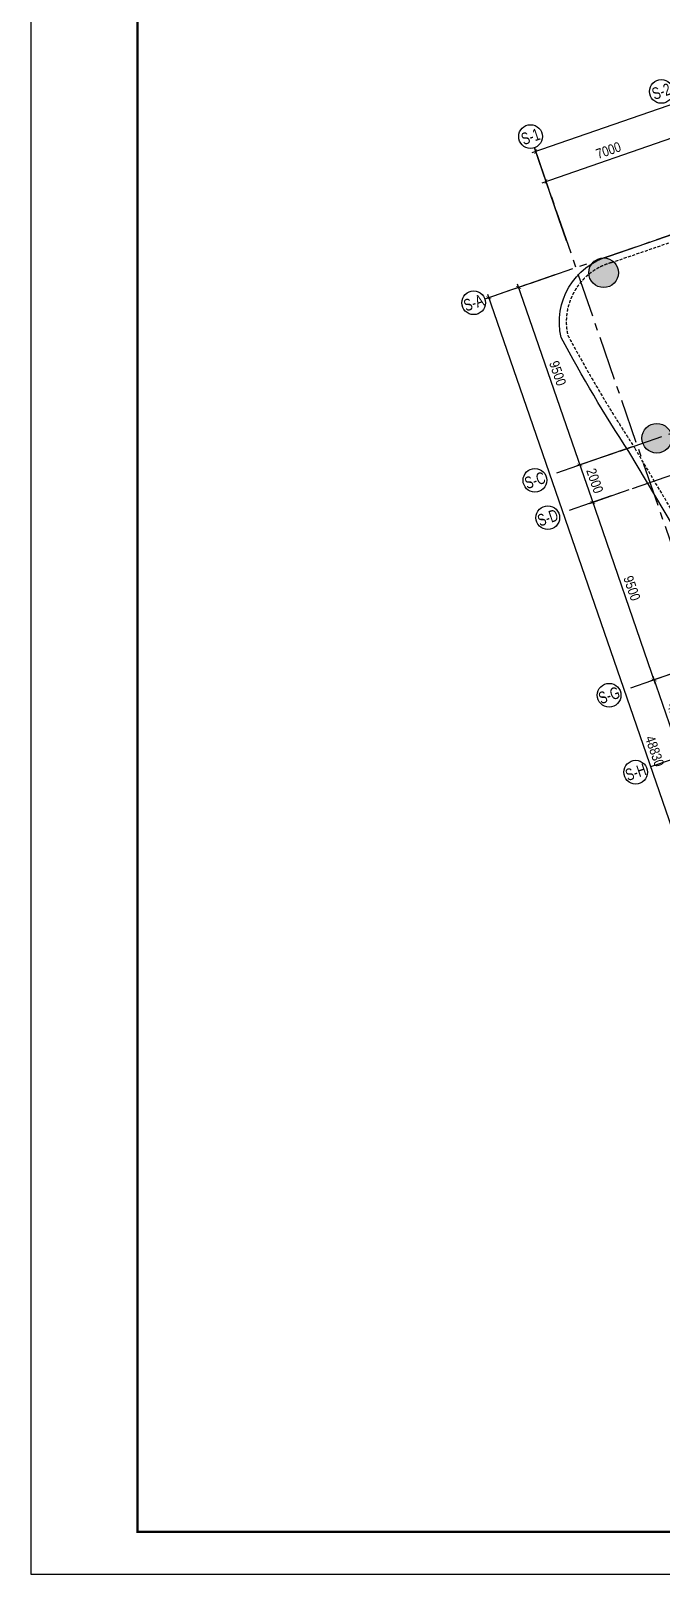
# Model space of a CAD drawing. Header units: millimetres. Extents: x -340714 to 2967022, y -655653 to 62.
# Drawn here: x 1040309 to 1072201, y -366824 to -288770 of the extents above; entities that cross this region are included whole.
import ezdxf
from ezdxf.enums import TextEntityAlignment as Align

# ---------------------------------------------------------------- set-up
doc = ezdxf.new("R2010")
doc.units = ezdxf.units.MM
doc.header["$LTSCALE"] = 100
doc.header["$PDMODE"] = 32
doc.header["$PDSIZE"] = 2.5
doc.linetypes.add('CENTER2', pattern=[1.125, 0.75, -0.125, 0.125, -0.125])
doc.linetypes.add('DASHED', pattern=[4.5, 3, -1.5])
for name, color, linetype in [('A-GLAZ', 135, 'Continuous'), ('ccu11-Dim', 8, 'Continuous'), ('ccu11-Khuat', 9, 'DASHED'), ('ccu11-Thay', 7, 'Continuous'), ('ccu12-Hatch', 250, 'Continuous'), ('ccu12-Truc', 13, 'CENTER2'), ('KC-Betong', 6, 'Continuous'), ('KC2-DIM', 251, 'Continuous'), ('KT-Dim', 8, 'Continuous'), ('Xref_ST_MBDV Cot vach 30.7.2022|Xref_ST_MBDV Cot vach 30.7.2022|Xref_ST_MBDV Cot vach 30.7.2022|Xref_ST_MBDV Cot vach 30.7.2022|A-GRID-SYM', 50, 'Continuous')]:
    doc.layers.add(name, color=color, linetype=linetype)
doc.layers.add('KT-Net thay', color=7, linetype='Continuous', lineweight=15)
doc.styles.add('Arial Narrow', font='ARIALN.TTF')
doc.styles.add('HBA-Text', font='GOTHIC.TTF')
doc.dimstyles.new('ccu12-200', dxfattribs={"dimscale": 200, "dimtxt": 2.5, "dimasz": 1, "dimexe": 1, "dimexo": 2, "dimgap": 1, "dimtad": 1, "dimdec": 0, "dimrnd": 5, "dimdsep": 46, "dimtxsty": 'Arial Narrow', "dimblk": 'ARCHTICK', "dimcen": -1, "dimdle": 1, "dimclrd": 256, "dimclre": 256, "dimclrt": 3, "dimadec": 0, "dimazin": 2, "dimtfac": 0.1, "dimtdec": 0, "dimtmove": 0, "dimatfit": 1, "dimldrblk": 'ARCHTICK', "dimfxl": 1, "dimtvp": 0.833333, "dimtolj": 1, "dimtzin": 12, "dimarcsym": 0})

# ---------------------------------------------------------------- blocks, each defined once
blk = doc.blocks.new('Khung ten_A1', base_point=(-3406704, 253379))
at = {"layer": 'Defpoints', "color": 1}
blk.add_lwpolyline([(84100, 0), (84100, 59471), (0, 59471), (0, 0)], close=True, dxfattribs=at)
at = {"layer": 'KT-Net thay', "const_width": 60}
blk.add_lwpolyline([(2700, 1071), (83100, 1071), (83100, 58471), (2700, 58471)], close=True, dxfattribs=at)
blk = doc.blocks.new('_ARCHTICK')
at = {"color": 0, "linetype": 'ByBlock', "const_width": 0.15}
blk.add_lwpolyline([(-0.5, -0.5), (0.5, 0.5)], dxfattribs=at)
blk = doc.blocks.new('*D1050')
at = {"layer": 'Defpoints', "color": 0, "transparency": 16777216}
for p in [(308279, -57856, 0), (312200, -66552, 0), (309168, -67599)]:
    blk.add_point(p, dxfattribs=at)
at = {"layer": 'KT-Dim', "lineweight": -2, "transparency": 16777216}
for p, q in [((307901, -57986), (305879, -58684)), ((306003, -58430), (309233, -67788)), ((311822, -66683), (308979, -67664))]:
    blk.add_line(p, q, dxfattribs=at)
at = {"layer": 'KT-Dim', "lineweight": -2, "transparency": 16777216, "xscale": 200, "yscale": 200, "zscale": 200}
for p, rotation in [((306068, -58619), 109.0471379637702), ((309168, -67599), 289.0471379637702)]:
    blk.add_blockref('_ARCHTICK', p, dxfattribs=dict(at, rotation=rotation))
at = {"layer": 'KT-Dim', "color": 3, "transparency": 16777216, "insert": (308048, -62961), "char_height": 500, "attachment_point": 5, "rotation": 289.04714, "style": 'Arial Narrow'}
blk.add_mtext('\\A1;9500', dxfattribs=at)
blk = doc.blocks.new('*D1051')
at = {"layer": 'Defpoints', "color": 0, "transparency": 16777216}
for p in [(312032, -68726, 0), (315815, -77470), (312921, -78469)]:
    blk.add_point(p, dxfattribs=at)
at = {"layer": 'KT-Dim', "lineweight": -2, "transparency": 16777216}
for p, q in [((311654, -68857), (309632, -69555)), ((309756, -69300), (312986, -78659)), ((315437, -77601), (312732, -78535))]:
    blk.add_line(p, q, dxfattribs=at)
at = {"layer": 'KT-Dim', "lineweight": -2, "transparency": 16777216, "xscale": 200, "yscale": 200, "zscale": 200}
for p, rotation in [((309821, -69489), 109.0471379637702), ((312921, -78469), 289.0471379637702)]:
    blk.add_blockref('_ARCHTICK', p, dxfattribs=dict(at, rotation=rotation))
at = {"layer": 'KT-Dim', "color": 3, "transparency": 16777216, "insert": (311801, -73831), "char_height": 500, "attachment_point": 5, "rotation": 289.04714, "style": 'Arial Narrow'}
blk.add_mtext('\\A1;9500', dxfattribs=at)
blk = doc.blocks.new('*D1052')
at = {"layer": 'Defpoints', "color": 0, "transparency": 16777216}
for p in [(311379, -66836, 0), (312032, -68726, 0), (309821, -69489)]:
    blk.add_point(p, dxfattribs=at)
at = {"layer": 'KT-Dim', "lineweight": -2, "transparency": 16777216}
for p, q in [((311001, -66966), (308979, -67664)), ((309103, -67410), (309886, -69678)), ((311654, -68857), (309632, -69555))]:
    blk.add_line(p, q, dxfattribs=at)
at = {"layer": 'KT-Dim', "lineweight": -2, "transparency": 16777216, "xscale": 200, "yscale": 200, "zscale": 200}
for p, rotation in [((309168, -67599), 109.0471379637702), ((309821, -69489), 289.0471379637702)]:
    blk.add_blockref('_ARCHTICK', p, dxfattribs=dict(at, rotation=rotation))
at = {"layer": 'KT-Dim', "color": 3, "transparency": 16777216, "insert": (309925, -68396), "char_height": 500, "attachment_point": 5, "rotation": 289.04714, "style": 'Arial Narrow'}
blk.add_mtext('\\A1;2000', dxfattribs=at)
blk = doc.blocks.new('GRID-SYM-flat-103')
at = {"layer": 'Xref_ST_MBDV Cot vach 30.7.2022|Xref_ST_MBDV Cot vach 30.7.2022|Xref_ST_MBDV Cot vach 30.7.2022|Xref_ST_MBDV Cot vach 30.7.2022|A-GRID-SYM'}
blk.add_circle((0, 0, 0), 900, dxfattribs=at)
at = {"layer": 'Xref_ST_MBDV Cot vach 30.7.2022|Xref_ST_MBDV Cot vach 30.7.2022|Xref_ST_MBDV Cot vach 30.7.2022|Xref_ST_MBDV Cot vach 30.7.2022|A-GRID-SYM', "style": 'HBA-Text'}
blk.add_attdef('GRID', text='', height=900, rotation=19.04714, dxfattribs=at).set_placement((0, 0, 0), align=Align.MIDDLE_CENTER)
blk = doc.blocks.new('*D1013')
at = {"layer": 'Defpoints', "color": 0, "transparency": 16777216}
for p in [(306861, -58345, 0), (323836, -104143), (320491, -105298)]:
    blk.add_point(p, dxfattribs=at)
at = {"layer": 'KT-Dim', "lineweight": -2, "transparency": 16777216}
for p, q in [((306483, -58476), (304366, -59206)), ((304490, -58952), (320556, -105487)), ((323458, -104273), (320302, -105363))]:
    blk.add_line(p, q, dxfattribs=at)
at = {"layer": 'KT-Dim', "lineweight": -2, "transparency": 16777216, "xscale": 200, "yscale": 200, "zscale": 200}
for p, rotation in [((304555, -59141), 109.0471379637702), ((320491, -105298), 289.0471379637702)]:
    blk.add_blockref('_ARCHTICK', p, dxfattribs=dict(at, rotation=rotation))
at = {"layer": 'KT-Dim', "color": 3, "transparency": 16777216, "insert": (312954, -82071), "char_height": 500, "attachment_point": 5, "rotation": 289.04714, "style": 'Arial Narrow'}
blk.add_mtext('\\A1;48830', dxfattribs=at)
blk = doc.blocks.new('*D1014')
at = {"layer": 'Defpoints', "color": 0, "transparency": 16777216}
for p in [(315132, -77706, 0), (316470, -81582, 0), (314259, -82345)]:
    blk.add_point(p, dxfattribs=at)
at = {"layer": 'KT-Dim', "lineweight": -2, "transparency": 16777216}
for p, q in [((314754, -77837), (312732, -78535)), ((312856, -78280), (314324, -82534)), ((316092, -81712), (314070, -82410))]:
    blk.add_line(p, q, dxfattribs=at)
at = {"layer": 'KT-Dim', "lineweight": -2, "transparency": 16777216, "xscale": 200, "yscale": 200, "zscale": 200}
for p, rotation in [((312921, -78469), 109.0471379637702), ((314259, -82345), 289.0471379637702)]:
    blk.add_blockref('_ARCHTICK', p, dxfattribs=dict(at, rotation=rotation))
at = {"layer": 'KT-Dim', "color": 3, "transparency": 16777216, "insert": (314021, -80259), "char_height": 500, "attachment_point": 5, "rotation": 289.04714, "style": 'Arial Narrow'}
blk.add_mtext('\\A1;4100', dxfattribs=at)
blk = doc.blocks.new('*D1019')
at = {"layer": 'Defpoints', "color": 0, "transparency": 16777216}
for p in [(363163, -37115), (306934, -51743), (308410, -56019, 0)]:
    blk.add_point(p, dxfattribs=at)
at = {"layer": 'KT-Dim', "lineweight": -2, "transparency": 16777216}
for p, q in [((361876, -32774), (306745, -51809)), ((363033, -36737), (361622, -32650)), ((308280, -55641), (306869, -51554))]:
    blk.add_line(p, q, dxfattribs=at)
at = {"layer": 'KT-Dim', "lineweight": -2, "transparency": 16777216, "xscale": 200, "yscale": 200, "zscale": 200}
for p, rotation in [((361687, -32839), 19.0477163778953), ((306934, -51743), 199.0477163778953)]:
    blk.add_blockref('_ARCHTICK', p, dxfattribs=dict(at, rotation=rotation))
at = {"layer": 'KT-Dim', "color": 3, "transparency": 16777216, "insert": (334162, -41861), "char_height": 500, "attachment_point": 5, "rotation": 19.04772, "style": 'Arial Narrow'}
blk.add_mtext('\\A1;57925', dxfattribs=at)
blk = doc.blocks.new('*D1020')
at = {"layer": 'Defpoints', "color": 0, "transparency": 16777216}
for p in [(314073, -50971), (315243, -54360), (308626, -56644)]:
    blk.add_point(p, dxfattribs=at)
at = {"layer": 'KT-Dim', "lineweight": -2, "transparency": 16777216}
for p, q in [((307267, -53321), (314262, -50906)), ((315112, -53982), (314007, -50782)), ((308495, -56266), (307391, -53067))]:
    blk.add_line(p, q, dxfattribs=at)
at = {"layer": 'KT-Dim', "lineweight": -2, "transparency": 16777216, "xscale": 200, "yscale": 200, "zscale": 200}
for p, rotation in [((314073, -50971), 19.04713796363416), ((307456, -53256), 199.0471379636342)]:
    blk.add_blockref('_ARCHTICK', p, dxfattribs=dict(at, rotation=rotation))
at = {"layer": 'KT-Dim', "color": 3, "transparency": 16777216, "insert": (310616, -51683), "char_height": 500, "attachment_point": 5, "rotation": 19.04714, "style": 'Arial Narrow'}
blk.add_mtext('\\A1;7000', dxfattribs=at)
blk = doc.blocks.new('MBDVCOTVACH-T2-T6-PN')
at = {"layer": 'ccu12-Hatch', "ltscale": 0.5}
h = blk.add_hatch(dxfattribs=at)
h.set_pattern_fill('BETONG', color=256, scale=50, pattern_type=2)
h.set_pattern_definition([(0, (-1923553.4, 300749.45), (0, 259.80762), [6.25, -143.75]), (0, (-1923553.4, 300760.28), (0, 259.80762), [6.25, -143.75]), (120, (-1923553.4, 300749.45), (-225, -129.90381), [6.25, -143.75]), (120, (-1923544.03, 300754.87), (-225, -129.90381), [6.25, -143.75]), (0, (-1923478.4, 300879.36), (0, 259.80762), [6.25, -143.75]), (0, (-1923478.4, 300890.18), (0, 259.80762), [6.25, -143.75]), (120, (-1923478.4, 300879.36), (-225, -129.90381), [6.25, -143.75]), (120, (-1923469.03, 300884.77), (-225, -129.90381), [6.25, -143.75]), (60, (-1923547.16, 300749.45), (-225, 129.90381), [6.25, -143.75]), (60, (-1923556.53, 300754.87), (-225, 129.90381), [6.25, -143.75]), (60, (-1923472.16, 300619.55), (-225, 129.90381), [6.25, -143.75]), (60, (-1923481.53, 300624.96), (-225, 129.90381), [6.25, -143.75]), (45, (-1923553.41, 300749.454), (-53.0330086, 53.0330086), []), (50, (-1923553.4, 300749.45), (358.63009, -31.376067), [37.5, -412.5]), (355, (-1923553.4, 300749.45), (-69.37567, 376.09607), [30, -330]), (100.4514, (-1923523.52, 300746.84), (289.25469, 344.71977), [31.870095, -350.571056]), (46.1842, (-1923553.4, 300849.45), (533.62052, -82.75951), [56.25, -618.75]), (96.6356, (-1923508.94, 300842.56), (467.33135, 487.05894), [47.80514, -525.8565]), (351.1842, (-1923553.4, 300849.45), (467.33097, 487.0593), [45, -495]), (21, (-1923503.4, 300824.45), (298.453526, -201.309445), [37.5, -412.5]), (326, (-1923503.4, 300824.45), (121.657666, 362.57502), [30, -330]), (71.4514, (-1923478.54, 300807.68), (420.111314, 161.26525), [31.870095, -350.571056]), (37.5, (-1923553.41, 300749.45), (6.079928, 166.446927), [0, -326, 0, -335, 0, -331.25]), (7.5, (-1923553.4, 300749.45), (131.534769, 197.205856), [0, -191, 0, -318.5, 0, -126.25]), (327.5, (-1923664.9, 300749.45), (266.911218, -11.277436), [0, -125, 0, -390, 0, -517.5]), (317.5, (-1923714.9, 300749.45), (291.593085, 50.05249), [0, -162.5, 0, -259, 0, -367.5])])
edge = h.paths.add_edge_path()
edge.add_arc((4098, -8624), 750, 0, 360)
edge = h.paths.add_edge_path()
edge.add_arc((1410, -254), 750, 0, 360)
edge = h.paths.add_edge_path()
edge.add_arc((101637, -32127), 750, 0, 360)
edge = h.paths.add_edge_path()
edge.add_arc((54389, -32052), 750, 0, 360)
at = {"layer": 'KC-Betong', "ltscale": 0.5}
for centre in [(1410, -254), (4098, -8624, -3)]:
    blk.add_circle(centre, 750, dxfattribs=at)
blk = doc.blocks.new('MBKC-T2-PN')
at = {"layer": 'ccu11-Khuat', "ltscale": 0.5, "elevation": 0}
blk.add_lwpolyline([(57387, -12930), (65795, -10027, 0.260495), (69737, -12427), (99368, -12427, -0.260985), (101895, -14307), (105249, -29867, -0.450431), (100590, -35327), (55456, -35327, -0.327038), (50923, -31998), (46413, -18965, 0.427604), (30446, -12505), (12824, -18584, -0.131558), (10226, -18474), (9061, -18020, -0.184676), (7455, -16623), (2977, -9107, -0.022026), (-407, -3413, -0.399242), (1801, 257), (31224, 10401, -0.120384), (42573, 11719), (58380, 7611, -0.225825), (60186, 5977), (62086, 488), (51857, -3043)], format="xyb", dxfattribs=at)
at = {"layer": 'ccu11-Thay', "elevation": 0}
blk.add_lwpolyline([(31107, 10731, -0.12058), (42639, 12064), (58474, 7948, -0.227239), (60514, 6101), (65879, -9406, 0.290863), (69743, -12077), (99390, -12077, -0.265528), (102229, -14199), (105594, -29805, -0.451371), (100593, -35677), (55455, -35677, -0.326781), (50591, -32108), (46085, -19087, 0.427811), (30575, -12830), (12920, -18922, -0.133076), (10109, -18804), (8937, -18348, -0.183721), (7151, -16795), (2680, -9293, -0.022157), (-738, -3537, -0.402449), (1697, 591), (31107, 10731)], format="xyb", dxfattribs=at)
blk = doc.blocks.new('Grid-ST-flat-3')
at = {"layer": 'ccu12-Truc', "ltscale": 30}
for p, q in [((369404.7, -36752.1), (304555.5, -59141.2)), ((306868.6, -51554.5), (325957.9, -106846)), ((348389.9, -54057.7), (307655.7, -68121.1)), ((349042.6, -55948.2), (308308.4, -70011.6)), ((377595.9, -60477.9), (312746.7, -82867)), ((352142.8, -64928.1), (311408.7, -78991.5))]:
    blk.add_line(p, q, dxfattribs=at)
at = {"layer": 'KT-Dim'}
ref = blk.add_blockref('GRID-SYM-flat-103', (313289.5, -48702.9, 0), dxfattribs=dict(at, xscale=0.6666666666666666, yscale=0.6666666666666666, zscale=0.6666666666666666))
ref.add_attrib('GRID', 'S-2', dxfattribs={"layer": 'Xref_ST_MBDV Cot vach 30.7.2022|Xref_ST_MBDV Cot vach 30.7.2022|Xref_ST_MBDV Cot vach 30.7.2022|Xref_ST_MBDV Cot vach 30.7.2022|A-GRID-SYM', "height": 600, "rotation": 19.047138, "style": 'HBA-Text', "width": 0.75}).set_placement((313289.5, -48702.9, 0), align=Align.MIDDLE_CENTER)
ref = blk.add_blockref('GRID-SYM-flat-103', (306672.8, -50987.3, 0), dxfattribs=dict(at, xscale=0.6666666666666666, yscale=0.6666666666666666, zscale=0.6666666666666666))
ref.add_attrib('GRID', 'S-1', dxfattribs={"layer": 'Xref_ST_MBDV Cot vach 30.7.2022|Xref_ST_MBDV Cot vach 30.7.2022|Xref_ST_MBDV Cot vach 30.7.2022|Xref_ST_MBDV Cot vach 30.7.2022|A-GRID-SYM', "height": 600, "rotation": 19, "style": 'HBA-Text', "width": 0.75}).set_placement((306672.8, -50987.3, 0), align=Align.MIDDLE_CENTER)
ref = blk.add_blockref('GRID-SYM-flat-103', (303795.5, -59391.2, 0), dxfattribs=dict(at, xscale=0.6666666666666666, yscale=0.6666666666666666, zscale=0.6666666666666666))
ref.add_attrib('GRID', 'S-A', dxfattribs={"layer": 'Xref_ST_MBDV Cot vach 30.7.2022|Xref_ST_MBDV Cot vach 30.7.2022|Xref_ST_MBDV Cot vach 30.7.2022|Xref_ST_MBDV Cot vach 30.7.2022|A-GRID-SYM', "height": 600, "rotation": 19, "style": 'HBA-Text', "width": 0.75}).set_placement((303795.5, -59391.2, 0), align=Align.MIDDLE_CENTER)
ref = blk.add_blockref('GRID-SYM-flat-103', (306896, -68371.6, 0), dxfattribs=dict(at, xscale=0.6666666666666666, yscale=0.6666666666666666, zscale=0.6666666666666666))
ref.add_attrib('GRID', 'S-C', dxfattribs={"layer": 'Xref_ST_MBDV Cot vach 30.7.2022|Xref_ST_MBDV Cot vach 30.7.2022|Xref_ST_MBDV Cot vach 30.7.2022|Xref_ST_MBDV Cot vach 30.7.2022|A-GRID-SYM', "height": 600, "rotation": 19, "style": 'HBA-Text', "width": 0.75}).set_placement((306896, -68371.6, 0), align=Align.MIDDLE_CENTER)
ref = blk.add_blockref('GRID-SYM-flat-103', (307546.1, -70262.4, 0), dxfattribs=dict(at, xscale=0.6666666666666666, yscale=0.6666666666666666, zscale=0.6666666666666666))
ref.add_attrib('GRID', 'S-D', dxfattribs={"layer": 'Xref_ST_MBDV Cot vach 30.7.2022|Xref_ST_MBDV Cot vach 30.7.2022|Xref_ST_MBDV Cot vach 30.7.2022|Xref_ST_MBDV Cot vach 30.7.2022|A-GRID-SYM', "height": 600, "rotation": 19, "style": 'HBA-Text', "width": 0.75}).set_placement((307546.1, -70262.4, 0), align=Align.MIDDLE_CENTER)
ref = blk.add_blockref('GRID-SYM-flat-103', (310649, -79241.9, 0), dxfattribs=dict(at, xscale=0.6666666666666666, yscale=0.6666666666666666, zscale=0.6666666666666666))
ref.add_attrib('GRID', 'S-G', dxfattribs={"layer": 'Xref_ST_MBDV Cot vach 30.7.2022|Xref_ST_MBDV Cot vach 30.7.2022|Xref_ST_MBDV Cot vach 30.7.2022|Xref_ST_MBDV Cot vach 30.7.2022|A-GRID-SYM', "height": 600, "rotation": 19, "style": 'HBA-Text', "width": 0.75}).set_placement((310649, -79241.9, 0), align=Align.MIDDLE_CENTER)
ref = blk.add_blockref('GRID-SYM-flat-103', (311992.9, -83134.8, 0), dxfattribs=dict(at, xscale=0.6666666666666666, yscale=0.6666666666666666, zscale=0.6666666666666666))
ref.add_attrib('GRID', 'S-H', dxfattribs={"layer": 'Xref_ST_MBDV Cot vach 30.7.2022|Xref_ST_MBDV Cot vach 30.7.2022|Xref_ST_MBDV Cot vach 30.7.2022|Xref_ST_MBDV Cot vach 30.7.2022|A-GRID-SYM', "height": 600, "rotation": 19, "style": 'HBA-Text', "width": 0.75}).set_placement((311992.9, -83134.8, 0), align=Align.MIDDLE_CENTER)
dim = blk.add_aligned_dim(p1=(363163.5, -37115.1), p2=(308410.2, -56019.2, 0), distance=-4523.4, dimstyle='ccu12-200', dxfattribs=at)
dim.commit()
dim.dimension.update_dxf_attribs({"geometry": '*D1019', "text_midpoint": (334162.1, -41861.1)})
for base, p1, p2, angle, picture, middle in [((314072.8, -50971.5), (308625.8, -56644.1), (315242.5, -54359.7), 19.047138, '*D1020', (310615.8, -51683.3)), ((320490.9, -105297.8, 0), (306860.8, -58345.3), (323836, -104142.9, 0), 109.047138, '*D1013', (312953.5, -82070.9, 0)), ((309168.2, -67599.1, 0), (308278.7, -57855.8), (312200.2, -66552.3), 109.047138, '*D1050', (308048.4, -62960.5, 0)), ((309820.8, -69489.4, 0), (311378.9, -66835.7, 0), (312031.6, -68726.2, 0), 109.047138, '*D1052', (309924.8, -68395.6, 0)), ((312921.2, -78469.5, 0), (312031.6, -68726.2, 0), (315815.2, -77470.3, 0), 109.047138, '*D1051', (311801.4, -73830.9, 0)), ((314259.2, -82345, 0), (315132, -77706.2, 0), (316470, -81581.7), 109.047138, '*D1014', (314020.5, -80258.6, 0))]:
    dim = blk.add_linear_dim(base=base, p1=p1, p2=p2, angle=angle, dimstyle='ccu12-200', dxfattribs=at)
    dim.commit()
    dim.dimension.update_dxf_attribs({"geometry": picture, "text_midpoint": middle})

msp = doc.modelspace()

# ---------------------------------------------------------------- linework, layer by layer
at = {"layer": 'A-GLAZ'}
msp.add_lwpolyline([(1098988.6, -290018.7, -0.1205796), (1110521, -288685.6), (1126356.1, -292801.1, -0.2272386), (1128396.1, -294648.2), (1133760.9, -310155.3, 0.2908633), (1137625.3, -312826.1), (1167272.2, -312826.1, -0.2655276), (1170111.3, -314948.2), (1173475.9, -330554.5, -0.4513715), (1168474.9, -336426.1), (1123337.5, -336426.1, -0.326781), (1118472.7, -332857.3), (1113967, -319836.8, 0.427811), (1098457.4, -313579.9), (1080802.3, -319671, -0.1330764), (1077991.6, -319553.6), (1076819.4, -319097.2, -0.183721), (1075032.7, -317544.6), (1070562.2, -310042.3, -0.022157), (1067144.5, -304286.7, -0.4024491), (1069579.1, -300158), (1098988.6, -290018.7)], format="xyb", dxfattribs=at)

# ---------------------------------------------------------------- block references
msp.add_blockref('Grid-ST-flat-3', (758919.5, -243129.8))
at = {"layer": 'ccu11-Dim', "xscale": 2.000000000621877, "yscale": 2.000000000621877, "zscale": 2.000000000621877}
msp.add_blockref('Khung ten_A1', (-5773098.9, 139934.6), dxfattribs=at)
at = {"layer": 'KC2-DIM', "ltscale": 0.5}
msp.add_blockref('MBKC-T2-PN', (1067882.1, -300749.5), dxfattribs=at)
at = {"layer": 'KC2-DIM'}
msp.add_blockref('MBDVCOTVACH-T2-T6-PN', (1067882.1, -300749.5), dxfattribs=at)

doc.saveas('drawing.dxf')
